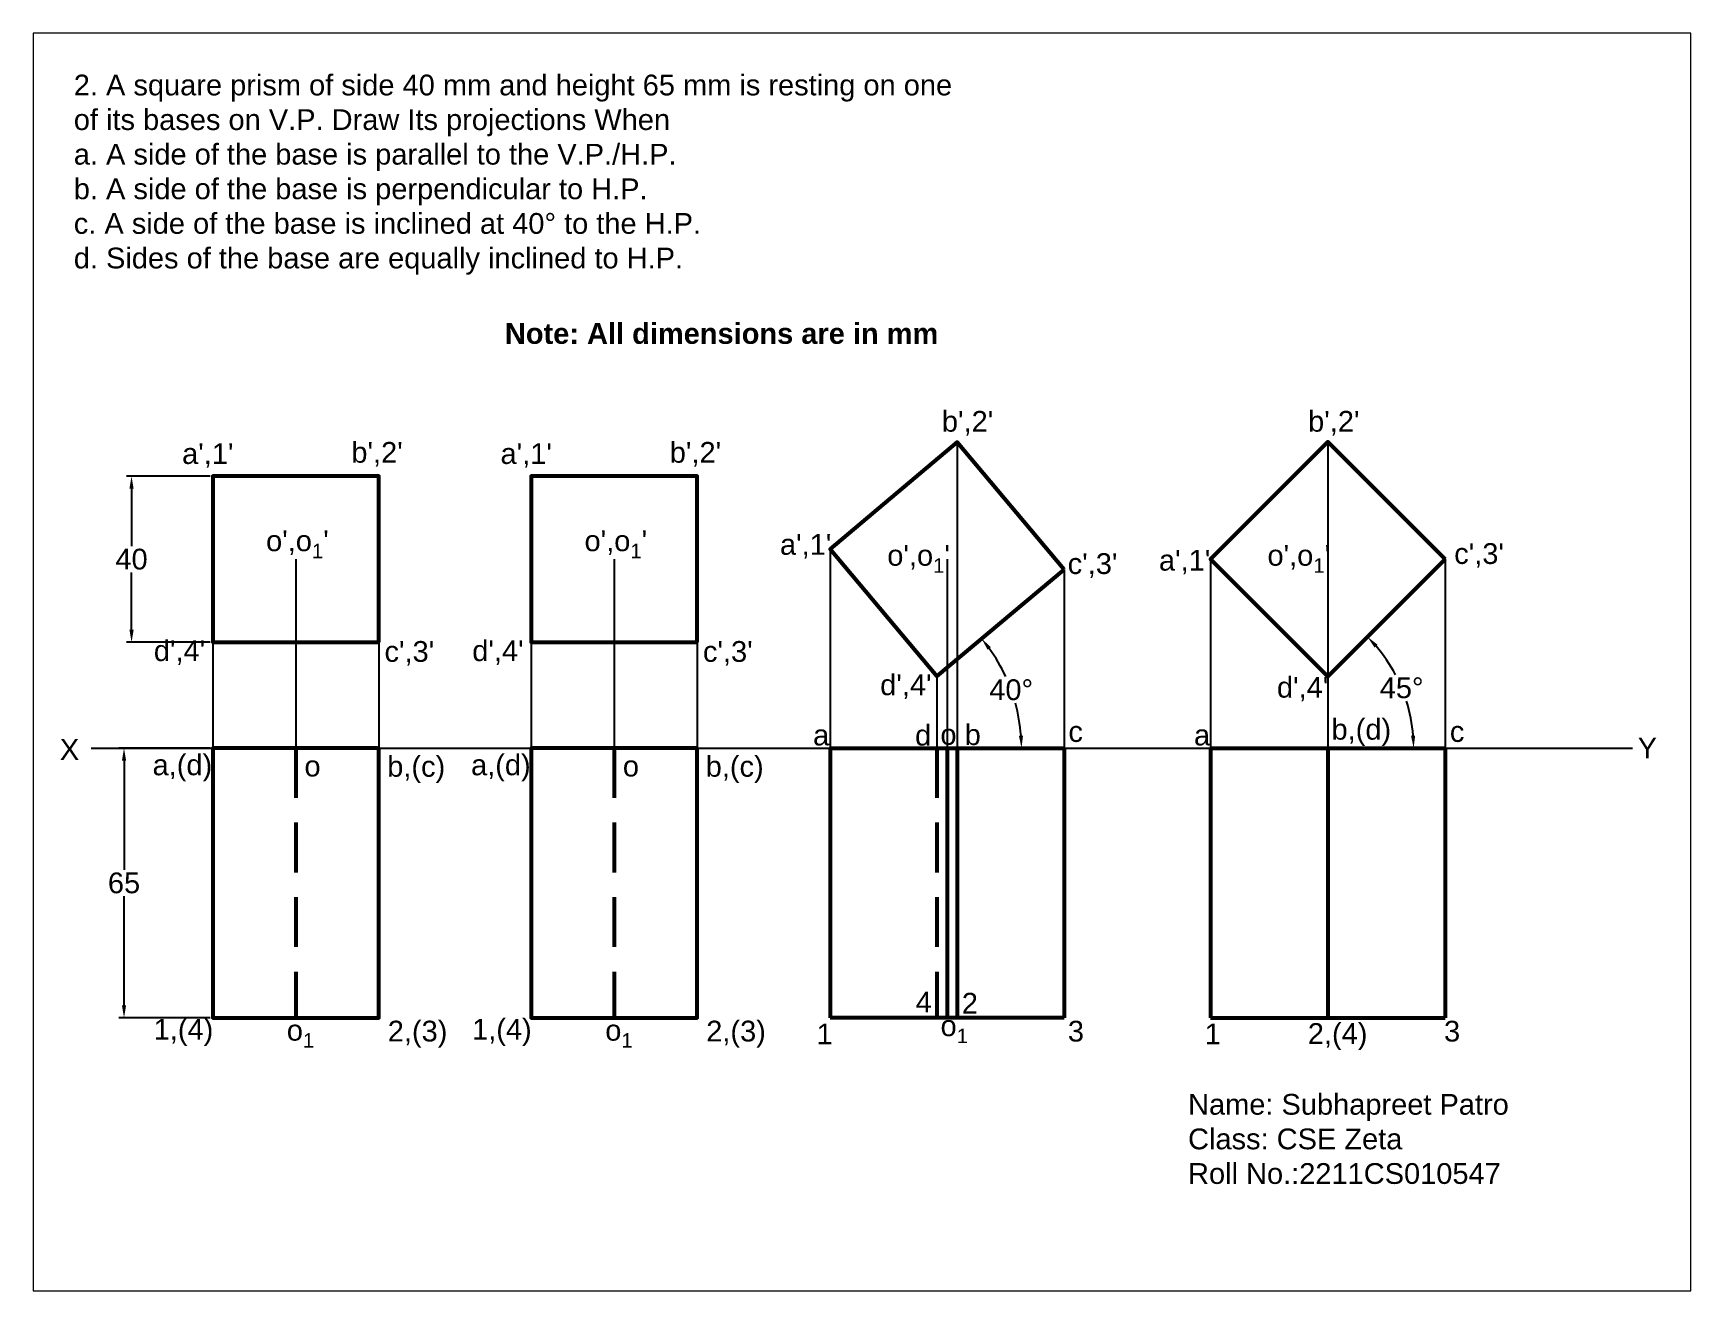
# Paper-space layout 'Layout2' of a CAD drawing. Header units: millimetres. Extents: x 26 to 231, y 20 to 176.
# The model-space entities are those that its viewports show. They can reach past a viewport. Long polylines and large blocks are cut down to what shows.
import ezdxf

# ---------------------------------------------------------------- set-up
doc = ezdxf.new("R2010")
doc.units = ezdxf.units.MM
doc.header["$PDMODE"] = 35
doc.header["$PDSIZE"] = 5
doc.linetypes.add('CENTER2', pattern=[28.575, 19.05, -3.175, 3.175, -3.175])
doc.linetypes.add('HIDDEN2', pattern=[4.7625, 3.175, -1.5875])
doc.styles.get("Standard").update_dxf_attribs({"font": 'arial.ttf'})
doc.dimstyles.new('ISO-25', dxfattribs={"dimtxt": 5, "dimasz": 3, "dimexe": 1.25, "dimexo": 0.625, "dimtad": 1, "dimtih": 1, "dimtoh": 1, "dimdec": 0, "dimtxsty": 'Standard', "dimcen": 2.5, "dimadec": 0, "dimazin": 0, "dimtfac": 1, "dimtdec": 0, "dimtmove": 0, "dimatfit": 3, "dimfxl": 1, "dimarcsym": 0})

# ---------------------------------------------------------------- blocks, each defined once
blk = doc.blocks.new('*D4')
at = {"color": 0, "lineweight": -2, "transparency": 16777216}
for start, end in [(24.8014, 35.8096), (4.1904, 15.3412)]:
    blk.add_arc((537.81, 26.3), 41.03, start, end, dxfattribs=at)
at = {"color": 0, "transparency": 16777216}
for points in [[(570.69, 50), (571.48, 50.61), (569.24, 52.67)], [(579.23, 29.32), (578.23, 29.28), (578.84, 26.3)]]:
    blk.add_solid(points, dxfattribs=at)
at = {"layer": 'Defpoints', "color": 0, "transparency": 16777216}
for p in [(589.09, 69.33), (558.45, 43.62), (577.74, 35.76), (354.73, 26.3), (726.02, 26.3)]:
    blk.add_point(p, dxfattribs=at)
at = {"color": 0, "transparency": 16777216, "insert": (576.37, 40.33), "char_height": 5, "attachment_point": 5}
blk.add_mtext('40°', dxfattribs=at)
blk = doc.blocks.new('*D5')
at = {"color": 0, "lineweight": -2, "transparency": 16777216}
for start, end in [(27.7969, 40.4594), (4.5406, 17.3993)]:
    blk.add_arc((635.43, 26.3), 37.87, start, end, dxfattribs=at)
at = {"color": 0, "transparency": 16777216}
for points in [[(663.88, 50.53), (664.61, 51.21), (662.21, 53.08)], [(673.68, 29.32), (672.68, 29.28), (673.3, 26.3)]]:
    blk.add_solid(points, dxfattribs=at)
at = {"layer": 'Defpoints', "color": 0, "transparency": 16777216}
for p in [(680.93, 71.79), (652.64, 43.51), (672.01, 36.1), (354.73, 26.3), (726.02, 26.3)]:
    blk.add_point(p, dxfattribs=at)
at = {"color": 0, "transparency": 16777216, "insert": (670.42, 40.79), "char_height": 5, "attachment_point": 5}
blk.add_mtext('45°', dxfattribs=at)
blk = doc.blocks.new('*D6')
at = {"color": 0, "lineweight": -2, "transparency": 16777216}
for p, q in [((383.42, 91.79), (363.23, 91.79)), ((364.48, 88.79), (364.48, 74.97)), ((364.48, 54.79), (364.48, 68.62)), ((383.42, 51.79), (363.23, 51.79))]:
    blk.add_line(p, q, dxfattribs=at)
at = {"color": 0, "transparency": 16777216}
for points in [[(363.98, 88.79), (364.98, 88.79), (364.48, 91.79)], [(363.98, 54.79), (364.98, 54.79), (364.48, 51.79)]]:
    blk.add_solid(points, dxfattribs=at)
at = {"layer": 'Defpoints', "color": 0, "transparency": 16777216}
for p in [(384.04, 91.79), (364.48, 51.79), (384.04, 51.79)]:
    blk.add_point(p, dxfattribs=at)
at = {"color": 0, "transparency": 16777216, "insert": (364.48, 71.79), "char_height": 5, "attachment_point": 5}
blk.add_mtext('40', dxfattribs=at)
blk = doc.blocks.new('*D7')
at = {"color": 0, "lineweight": -2, "transparency": 16777216}
for p, q in [((383.42, 26.3), (361.42, 26.3)), ((362.67, 23.3), (362.67, -3.02)), ((362.67, -35.7), (362.67, -9.38)), ((383.42, -38.7), (361.42, -38.7))]:
    blk.add_line(p, q, dxfattribs=at)
at = {"color": 0, "transparency": 16777216}
for points in [[(362.17, 23.3), (363.17, 23.3), (362.67, 26.3)], [(362.17, -35.7), (363.17, -35.7), (362.67, -38.7)]]:
    blk.add_solid(points, dxfattribs=at)
at = {"layer": 'Defpoints', "color": 0, "transparency": 16777216}
for p in [(384.04, 26.3), (362.67, -38.7), (384.04, -38.7)]:
    blk.add_point(p, dxfattribs=at)
at = {"color": 0, "transparency": 16777216, "insert": (362.67, -6.2), "char_height": 5, "attachment_point": 5}
blk.add_mtext('65', dxfattribs=at)

msp = doc.modelspace()

# ---------------------------------------------------------------- linework, layer by layer
for p, q in [((563.38, 99.97), (563.38, 26.3)), ((652.64, 100.08), (652.64, 26.3)), ((532.74, 74.26), (532.74, 26.3)), ((404.04, 71.79), (404.04, 26.3)), ((480.75, 71.79), (480.75, 26.3)), ((560.92, 71.79), (560.92, 26.3)), ((589.09, 69.33), (589.09, 26.3)), ((624.36, 71.79), (624.36, 26.3)), ((680.93, 71.79), (680.93, 26.3)), ((384.04, 51.79), (384.04, 26.3)), ((424.04, 51.79), (424.04, 26.3)), ((460.75, 51.79), (460.75, 26.3)), ((500.75, 51.79), (500.75, 26.3)), ((558.45, 43.62), (558.45, 26.3)), ((354.73, 26.3), (726.02, 26.3))]:
    msp.add_line(p, q)
at = {"linetype": 'HIDDEN2', "lineweight": 53}
for p, q in [((404.04, 26.3), (404.04, -38.7)), ((480.75, 26.3), (480.75, -38.7)), ((558.45, 26.3), (558.45, -38.7))]:
    msp.add_line(p, q, dxfattribs=at)
at = {"lineweight": 53}
for p, q in [((532.74, 26.3), (532.74, -38.7)), ((532.74, 26.3), (589.09, 26.3)), ((563.38, 26.3), (563.38, -38.7)), ((589.09, 26.3), (589.09, -38.7)), ((624.36, 26.3), (624.36, -38.7)), ((624.36, 26.3), (680.93, 26.3)), ((652.64, 26.3), (652.64, -38.7)), ((680.93, 26.3), (680.93, -38.7)), ((589.09, -38.7), (532.74, -38.7)), ((624.36, -38.7), (680.93, -38.7))]:
    msp.add_line(p, q, dxfattribs=at)
at = {"linetype": 'CENTER2', "lineweight": 53}
msp.add_line((560.92, 26.3), (560.92, -38.7), dxfattribs=at)
at = {"lineweight": 53}
for points in [[(589.09, 69.33), (563.38, 99.97), (532.74, 74.26), (558.45, 43.62)], [(680.93, 71.79), (652.64, 100.08), (624.36, 71.79), (652.64, 43.51)], [(424.04, 51.79), (424.04, 91.79), (384.04, 91.79), (384.04, 51.79)], [(500.75, 51.79), (500.75, 91.79), (460.75, 91.79), (460.75, 51.79)]]:
    msp.add_lwpolyline(points, close=True, dxfattribs=at)
for points in [[(424.04, 26.3), (384.04, 26.3), (384.04, -38.7), (424.04, -38.7), (424.04, 26.3)], [(500.75, 26.3), (460.75, 26.3), (460.75, -38.7), (500.75, -38.7), (500.75, 26.3)]]:
    msp.add_lwpolyline(points, dxfattribs=at)

# ---------------------------------------------------------------- texts
at = {"linetype": 'HIDDEN2', "char_height": 5, "attachment_point": 1}
for s, width, insert in [('2. A square prism of side 40 mm and height 65 mm is resting on one \\Pof its bases on V.P. Draw Its projections When \\Pa. A side of the base is parallel to the V.P./H.P. \\Pb. A side of the base is perpendicular to H.P. \\Pc. A side of the base is inclined at 40° to the H.P. \\Pd. Sides of the base are equally inclined to H.P.', 236.7071, (350.57, 188.53)), ('\\A1;o{\\H0.7x;\\S^ 1;}', 12.8532, (401.88, -39.17)), ('\\A1;o{\\H0.7x;\\S^ 1;}', 12.8532, (478.59, -39.17))]:
    msp.add_mtext_dynamic_manual_height_columns(s, width=width, gutter_width=25, heights=[0], dxfattribs=dict(at, insert=insert))
at = {"char_height": 5, "attachment_point": 1}
for s, width, insert in [('{\\fArial|b1|i0|c0|p34;Note: All dimensions are in mm}', 168.0032, (454.41, 128.68)), ("b',2'", 12.2464, (559.67, 107.52)), ("b',2'", 12.2464, (647.89, 107.52)), ("b',2'", 12.2464, (417.43, 100.04)), ("b',2'", 12.2464, (494.13, 100.04)), ("a',1'", 10.1553, (376.66, 99.75)), ("a',1'", 10.1553, (453.36, 99.75)), ("\\A1;o',o{\\H0.7x;\\S^ 1;}'", 20.0013, (396.89, 78.74)), ("\\A1;o',o{\\H0.7x;\\S^ 1;}'", 20.0013, (473.59, 78.74)), ("a',1'", 10.1553, (520.67, 77.87)), ("\\A1;o',o{\\H0.7x;\\S^ 1;}'", 20.0013, (546.52, 75.24)), ("c',3'", 14.4989, (589.98, 73.24)), ("a',1'", 10.1553, (611.96, 74.06)), ("\\A1;o',o{\\H0.7x;\\S^ 1;}'", 20.0013, (638.1, 75.24)), ("c',3'", 14.4989, (683.08, 75.66)), ("d',4'", 12.628, (369.85, 52.27)), ("c',3'", 14.4989, (425.41, 52.08)), ("d',4'", 12.628, (446.55, 52.27)), ("c',3'", 14.4989, (502.12, 52.08)), ("d',4'", 12.628, (544.81, 44.05)), ("d',4'", 12.628, (640.38, 43.46)), ('d', 2.7362, (553.21, 31.91)), ('b', 7.5477, (565.17, 32.03)), ('b,(d)', 10.561, (653.53, 33.33)), ('X', 4.7435, (347.21, 28.46)), ('a', 5.7743, (528.64, 31.95)), ('o', 5.7041, (559.31, 32.09)), ('c', 8.8857, (590.15, 32.79)), ('a', 5.7743, (620.4, 31.95)), ('c', 8.8857, (682.03, 32.79)), ('Y', 11.0027, (727.28, 28.85)), ('a,(d)', 13.0448, (369.55, 24.76)), ('b,(c)', 20.9089, (426.07, 24.4)), ('a,(d)', 13.0448, (446.26, 24.76)), ('b,(c)', 20.9089, (502.78, 24.4)), ('o', 9.582, (406.13, 24.47)), ('o', 9.582, (482.83, 24.47)), ('4', 4.1976, (553.35, -32.39)), ('2', 9.9531, (564.47, -32.66)), ('1,(4)', 13.9345, (369.81, -38.94)), ('2,(3)', 11.7617, (426.2, -39.37)), ('1,(4)', 13.9345, (446.51, -38.94)), ('2,(3)', 11.7617, (502.91, -39.37)), ('\\A1;o{\\H0.7x;\\S^ 1;}', 7.6081, (559.35, -38.08)), ('3', 7.9554, (590.02, -39.39)), ('2,(4)', 11.6765, (647.82, -39.96)), ('3', 7.9554, (680.63, -39.39)), ('1', 7.1965, (529.5, -40.05)), ('1', 7.1965, (622.97, -40.05)), ('Name: Subhapreet Patro\\PClass: CSE Zeta\\PRoll No.:2211CS010547', 105.8651, (618.97, -57.01))]:
    msp.add_mtext_dynamic_manual_height_columns(s, width=width, gutter_width=25, heights=[0], dxfattribs=dict(at, insert=insert))

# ---------------------------------------------------------------- dimensions: what is measured, and where the dimension line sits
for p1, p2, distance, picture, middle in [((384.04, 91.79), (384.04, 51.79), -19.57, '*D6', (364.48, 71.79)), ((384.04, 26.3), (384.04, -38.7), -21.37, '*D7', (362.67, -6.2))]:
    dim = msp.add_aligned_dim(p1=p1, p2=p2, distance=distance, dimstyle='ISO-25')
    dim.commit()
    dim.dimension.update_dxf_attribs({"geometry": picture, "text_midpoint": middle})
for base, line1, picture, middle in [((672.01, 36.1), ((652.64, 43.51), (680.93, 71.79)), '*D5', (670.42, 40.79)), ((577.74, 35.76), ((558.45, 43.62), (589.09, 69.33)), '*D4', (576.37, 40.33))]:
    dim = msp.add_angular_dim_2l(base=base, line1=line1, line2=((354.73, 26.3), (726.02, 26.3)), dimstyle='ISO-25')
    dim.commit()
    dim.dimension.update_dxf_attribs({"geometry": picture, "text_midpoint": middle})

psp = doc.layouts.new('Layout2')

# ---------------------------------------------------------------- viewports
at = {"layer": '0'}
psp.add_viewport(center=(128.5, 97.5), size=(205.6, 156), view_center_point=(540.43, 47.04), view_height=302.9692, dxfattribs=at)

doc.saveas('drawing.dxf')
